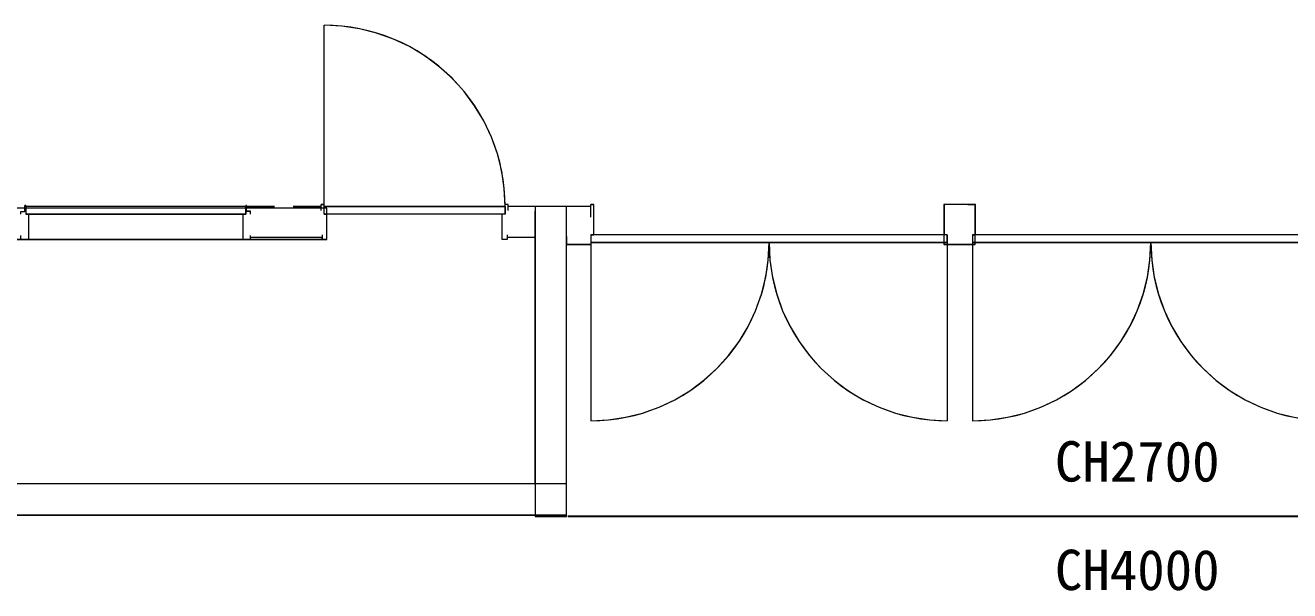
# Model space of a CAD drawing. Units: millimetres, scale not verified. Extents: x -26608 to 26608, y -19482 to 19482.
# Drawn here: x 7923 to 14415, y -10605 to -7700 of the extents above; entities that cross this region are included whole.
import ezdxf
from ezdxf.enums import TextEntityAlignment as Align

# ---------------------------------------------------------------- set-up
doc = ezdxf.new("R2010")
doc.units = ezdxf.units.MM
doc.header["$LTSCALE"] = 100
doc.layers.add('0-1___', color=7, linetype='Continuous', lineweight=18)
doc.layers.add('0-3_220418_3__________________', color=7, linetype='Continuous', lineweight=18)
doc.styles.add('ＭＳ ゴシック', font='')
doc.styles.get('ＭＳ ゴシック').set_extended_font_data('MS Gothic')

# ---------------------------------------------------------------- blocks, each defined once
blk = doc.blocks.new('____')
at = {"layer": '0-1___'}
for p, q in [((10114, -8718), (10114, -8557)), ((11183.5, -8548.5), (11183.5, -10140.5)), ((11344.5, -10140.5), (11344.5, -8548.5)), ((13442, -8744.5), (13442, -8538.5)), ((13442, -8744.5), (13282, -8744.5)), ((11344.5, -10134.5), (11344.5, -9973.5)), ((11344.5, -10140.5), (11183.5, -10140.5))]:
    blk.add_line(p, q, dxfattribs=at)
at = {"layer": '0-1___', "color": 5}
blk.add_line((15383.5, -10140.5), (11349.9, -10140.5), dxfattribs=at)
at = {"layer": '0-1___'}
for points in [[(10114, -8557), (6114, -8557), (6114, -8718)], [(13444, -8538.5), (13282, -8538.5), (13282, -8744.5)], [(11344.5, -9973.5), (4883.5, -9973.5), (4883.5, -10134.5)]]:
    blk.add_lwpolyline(points, dxfattribs=at)
at = {"layer": '0-3_220418_3__________________'}
for p, q in [((10099, -8548.5), (10099, -7618.5)), ((8567, -8543.5), (8563, -8543.5)), ((8567, -8543.5), (8567, -8589)), ((8567, -8548.5), (8567, -8589)), ((9697, -8548.5), (8567, -8548.5)), ((9697, -8589), (9697, -8548.5)), ((9843.9, -8548.5), (9701, -8548.5)), ((10084, -8548.5), (9941.1, -8548.5)), ((10099, -8538.5), (10084, -8538.5)), ((10084, -8570.5), (10084, -8538.5)), ((10099, -8588.5), (10099, -8538.5)), ((10099, -8588.5), (10099, -8548.5)), ((11029, -8548.5), (10099, -8548.5)), ((11029, -8588.5), (11029, -8538.5)), ((11044, -8538.5), (11029, -8538.5)), ((11029, -8548.5), (11029, -8588.5)), ((11044, -8570.5), (11044, -8538.5)), ((11469, -8548.5), (11044, -8548.5)), ((11484, -8538.5), (11469, -8538.5)), ((11469, -8604), (11469, -8538.5)), ((11484, -8694.5), (11484, -8538.5)), ((13284, -8694.5), (13284, -8538.5)), ((13444, -8694.5), (13444, -8538.5)), ((9697, -8589), (8567, -8589)), ((8582, -8589), (8582, -8718)), ((9682, -8589), (9682, -8718)), ((11029, -8588.5), (10099, -8588.5)), ((10114, -8718), (10114, -8588.5)), ((11014, -8718), (11014, -8588.5)), ((11183.5, -9973.5), (11183.5, -8573.5)), ((9722, -8718), (9722, -8698)), ((10089, -8695.5), (10089, -8718)), ((11039, -8695.5), (11039, -8718)), ((11469, -8694.5), (11469, -8744.5)), ((13299, -8694.5), (11469, -8694.5)), ((11469, -8694.5), (11469, -8734.5)), ((13299, -8694.5), (13299, -8744.5)), ((13299, -8734.5), (13299, -8694.5)), ((13429, -8694.5), (13429, -8744.5)), ((10114, -8718), (6114, -8718)), ((10089, -8708), (9722, -8708)), ((11039, -8718), (11014, -8718)), ((11183.5, -8708), (11039, -8708)), ((11344, -8704), (11344, -8744.5)), ((11469, -8744.5), (11344, -8744.5)), ((11344.5, -10140.5), (11344.5, -8744.5)), ((11469, -8734.5), (11469, -9649.5)), ((13299, -8734.5), (11469, -8734.5)), ((13299, -8734.5), (13299, -9649.5)), ((15259, -8734.5), (13429, -8734.5)), ((11344.5, -10134.5), (4883.5, -10134.5))]:
    blk.add_line(p, q, dxfattribs=at)
for points in [[(11029, -8548.5), (11024.5, -8457.4), (11011.1, -8367.1), (10988.9, -8278.6), (10958.2, -8192.6), (10919.1, -8110.1), (10872.2, -8031.8), (10817.9, -7958.5), (10756.6, -7890.9), (10688.9, -7829.6), (10615.6, -7775.3), (10537.4, -7728.3), (10454.8, -7689.3), (10368.9, -7658.6), (10280.4, -7636.4), (10190.1, -7623), (10099, -7618.5)], [(9722, -8589), (9722, -8574), (9701, -8574), (9701, -8543.5), (9697, -8543.5), (9697, -8589)], [(15259, -8694.5), (13429, -8694.5), (13429, -8734.5)], [(11469, -9649.5), (11558.6, -9645.1), (11647.5, -9631.9), (11734.6, -9610.1), (11819.1, -9579.9), (11900.3, -9541.5), (11977.3, -9495.3), (12049.4, -9441.8), (12116, -9381.5), (12176.3, -9315), (12229.7, -9242.9), (12275.9, -9165.9), (12314.3, -9084.7), (12344.6, -9000.1), (12366.4, -8913), (12379.5, -8824.2), (12384, -8734.5)], [(12384, -8734.5), (12388.4, -8824.2), (12401.5, -8913), (12423.4, -9000.1), (12453.6, -9084.7), (12492, -9165.9), (12538.2, -9242.9), (12591.6, -9315), (12652, -9381.5), (12718.5, -9441.8), (12790.6, -9495.3), (12867.6, -9541.5), (12948.8, -9579.9), (13033.3, -9610.1), (13120.4, -9631.9), (13209.3, -9645.1), (13299, -9649.5)], [(13429, -8734.5), (13429, -9649.5), (13518.6, -9645.1), (13607.5, -9631.9), (13694.6, -9610.1), (13779.1, -9579.9), (13860.3, -9541.5), (13937.3, -9495.3), (14009.4, -9441.8), (14076, -9381.5), (14136.3, -9315), (14189.7, -9242.9), (14235.9, -9165.9), (14274.3, -9084.7), (14304.6, -9000.1), (14326.4, -8913), (14339.5, -8824.2), (14344, -8734.5)], [(14344, -8734.5), (14348.4, -8824.2), (14361.5, -8913), (14383.4, -9000.1), (14413.6, -9084.7), (14452, -9165.9), (14498.2, -9242.9), (14551.6, -9315), (14612, -9381.5), (14678.5, -9441.8), (14750.6, -9495.3), (14827.6, -9541.5), (14908.8, -9579.9), (14993.3, -9610.1), (15080.4, -9631.9), (15169.3, -9645.1), (15259, -9649.5)]]:
    blk.add_lwpolyline(points, dxfattribs=at)

msp = doc.modelspace()

# ---------------------------------------------------------------- linework, layer by layer
at = {"layer": '0-1___', "color": 5}
msp.add_line((10708.1, -10222.6), (14741.6, -10222.6), dxfattribs=at)
at = {"layer": '0-1___'}
for points in [[(10541.6, -10222.6), (10702.6, -10222.6), (10702.6, -8630.6), (10541.6, -8630.6)], [(12640.1, -8620.6), (12640.1, -8826.6), (12800.1, -8826.6), (12800.1, -8620.6)], [(5472.1, -8639.1), (5472.1, -8800.1), (9472.1, -8800.1), (9472.1, -8639.1)], [(4241.6, -10055.6), (4241.6, -10216.6), (10702.6, -10216.6), (10702.6, -10055.6)]]:
    msp.add_lwpolyline(points, close=True, dxfattribs=at)
at = {"layer": '0-3_220418_3__________________'}
for p, q in [((9457.1, -8630.6), (9457.1, -7700.6)), ((9059.1, -8630.6), (9202, -8630.6)), ((9299.2, -8630.6), (9442.1, -8630.6)), ((9442.1, -8620.6), (9457.1, -8620.6)), ((9442.1, -8652.6), (9442.1, -8620.6)), ((9457.1, -8670.6), (9457.1, -8620.6)), ((10387.1, -8670.6), (10387.1, -8620.6)), ((10402.1, -8620.6), (10387.1, -8620.6)), ((10402.1, -8652.6), (10402.1, -8620.6)), ((10827.1, -8630.6), (10402.1, -8630.6)), ((10827.1, -8620.6), (10842.1, -8620.6)), ((10827.1, -8686.1), (10827.1, -8620.6)), ((10842.1, -8776.6), (10842.1, -8620.6)), ((12762.1, -8620.6), (12642.1, -8620.6)), ((12642.1, -8776.6), (12642.1, -8620.6)), ((12762.1, -8620.6), (12802.1, -8620.6)), ((12802.1, -8776.6), (12802.1, -8620.6)), ((9457.1, -8670.6), (9472.1, -8670.6)), ((9472.1, -8800.1), (9472.1, -8670.6)), ((10387.1, -8670.6), (10372.1, -8670.6)), ((10372.1, -8800.1), (10372.1, -8670.6)), ((10541.6, -10055.6), (10541.6, -8655.6)), ((9447.1, -8790.1), (9080.1, -8790.1)), ((9443.1, -8790.1), (9447.1, -8790.1)), ((9447.1, -8777.6), (9447.1, -8800.1)), ((9447.1, -8800.1), (9472.1, -8800.1)), ((10397.1, -8800.1), (10372.1, -8800.1)), ((10397.1, -8777.6), (10397.1, -8800.1)), ((10541.6, -8790.1), (10397.1, -8790.1)), ((10702.1, -8786.1), (10702.1, -8826.6)), ((10702.1, -8826.6), (10827.1, -8826.6)), ((10702.6, -10222.6), (10702.6, -8826.6)), ((10827.1, -8776.6), (10827.1, -8826.6)), ((10827.1, -8776.6), (10842.1, -8776.6)), ((10827.1, -8816.6), (10827.1, -9731.6)), ((12657.1, -8776.6), (12642.1, -8776.6)), ((12657.1, -8776.6), (12657.1, -8826.6)), ((12657.1, -8816.6), (12657.1, -9731.6)), ((12762.1, -8826.6), (12657.1, -8826.6)), ((12762.1, -8826.6), (12787.1, -8826.6)), ((12787.1, -8776.6), (12787.1, -8826.6)), ((12787.1, -8776.6), (12802.1, -8776.6)), ((12787.1, -8816.6), (12787.1, -9731.6)), ((10541.6, -10055.6), (4402.6, -10055.6)), ((10702.6, -10216.6), (7622.1, -10216.6))]:
    msp.add_line(p, q, dxfattribs=at)
for points in [[(7900.1, -8671.1), (7900.1, -8656.1), (7921.1, -8656.1), (7921.1, -8625.6), (7925.1, -8625.6), (7925.1, -8671.1), (7940.1, -8671.1), (7940.1, -8800.1), (7900.1, -8800.1), (7900.1, -8780.1)], [(9080.1, -8671.1), (9080.1, -8656.1), (9059.1, -8656.1), (9059.1, -8625.6), (9055.1, -8625.6), (9055.1, -8671.1), (9040.1, -8671.1), (9040.1, -8800.1), (9080.1, -8800.1), (9080.1, -8780.1)]]:
    msp.add_lwpolyline(points, dxfattribs=at)
for points in [[(7925.1, -8630.6), (7925.1, -8671.1), (9055.1, -8671.1), (9055.1, -8630.6)], [(10387.1, -8670.6), (9457.1, -8670.6), (9457.1, -8630.6), (10387.1, -8630.6)], [(12657.1, -8776.6), (10827.1, -8776.6), (10827.1, -8816.6), (12657.1, -8816.6)], [(14617.1, -8776.6), (12787.1, -8776.6), (12787.1, -8816.6), (14617.1, -8816.6)]]:
    msp.add_lwpolyline(points, close=True, dxfattribs=at)
for centre, radius, start, end in [((9457.1, -8630.6), 930, 45, 90), ((9457.1, -8630.6), 930, 360, 45), ((10827.1, -8816.6), 915, 315, 0), ((12657.1, -8816.6), 915, 180, 225), ((12787.1, -8816.6), 915, 315, 360), ((14617.1, -8816.6), 915, 180, 225), ((10827.1, -8816.6), 915, 270, 315), ((12657.1, -8816.6), 915, 225, 270), ((12787.1, -8816.6), 915, 270, 315), ((14617.1, -8816.6), 915, 225, 270)]:
    msp.add_arc(centre, radius, start, end, dxfattribs=at)

# ---------------------------------------------------------------- block references
at = {"layer": '0-1___'}
msp.add_blockref('____', (-641.8, -82), dxfattribs=at)

# ---------------------------------------------------------------- texts
at = {"layer": '0-1___', "style": 'ＭＳ ゴシック'}
for s, p in [('CH2700', (13209.5, -10106.1)), ('CH4000', (13209.5, -10663.4))]:
    msp.add_text(s, height=207.2, dxfattribs=at).set_placement(p, align=Align.BOTTOM_LEFT)

doc.saveas('drawing.dxf')
